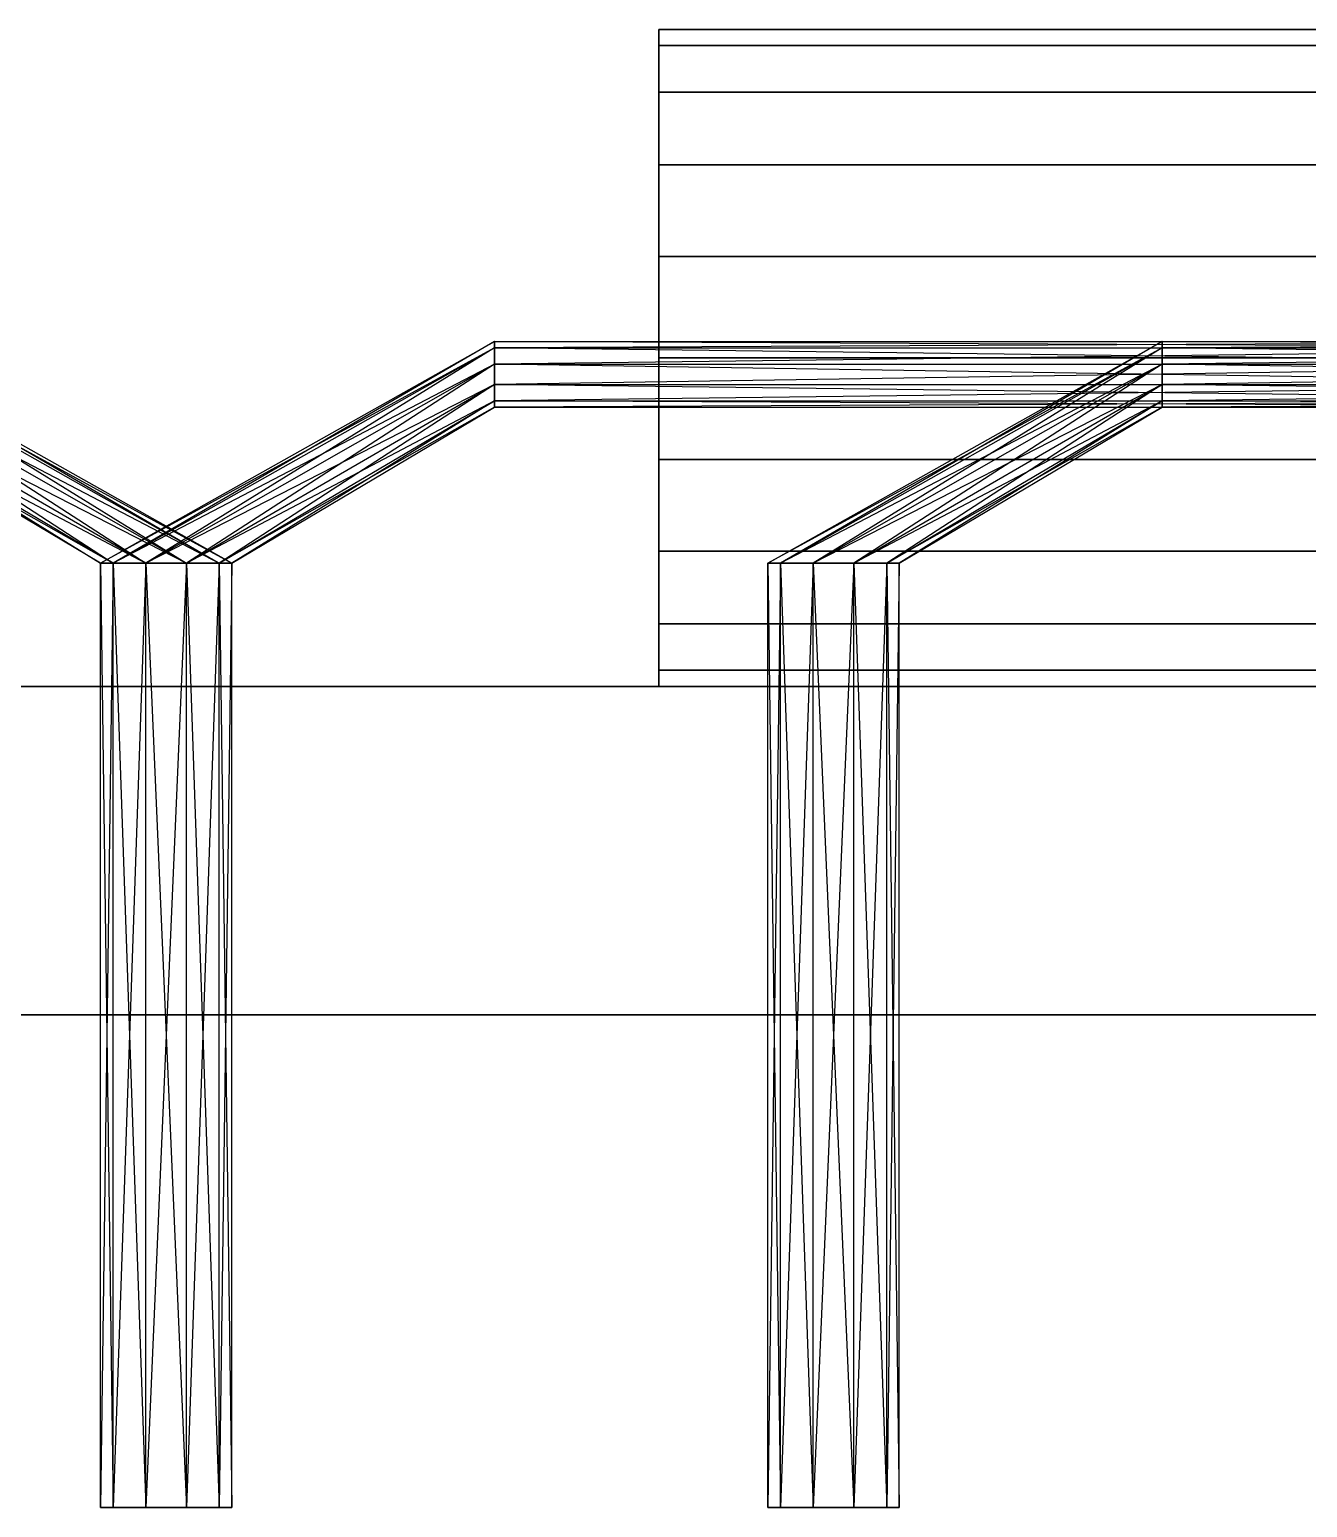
# Model space of a CAD drawing. Extents: x 0 to 4960, y -79 to 258.
# Drawn here: x 1743.6 to 1896.8, y -78.7 to 98.4 of the extents above; entities that cross this region are included whole.
import ezdxf

# ---------------------------------------------------------------- set-up
doc = ezdxf.new("R2010")
doc.units = 0
doc.layers.add('UB3D', color=1, linetype='CONTINUOUS')

msp = doc.modelspace()

# ---------------------------------------------------------------- linework, layer by layer
at = {"layer": 'UB3D', "color": 53}
for points in [[(2100.944882, 96.498268, -2192.166043), (2100.944882, 98.425177, -2180.00002), (1819.055118, 98.425177, -2180.00002), (1819.055118, 96.498268, -2192.166043)], [(2100.944882, 98.425177, -2180.00002), (2100.944882, 96.498268, -2167.833957), (1819.055118, 96.498268, -2167.833957), (1819.055118, 98.425177, -2180.00002)], [(1819.055118, 59.055118, -2180), (1819.055118, 96.498268, -2192.166043), (1819.055118, 98.425177, -2180.00002)], [(1819.055118, 59.055118, -2180), (1819.055118, 98.425177, -2180.00002), (1819.055118, 96.498268, -2167.833957)], [(2100.944882, 90.906161, -2203.141171), (2100.944882, 96.498268, -2192.166043), (1819.055118, 96.498268, -2192.166043), (1819.055118, 90.906161, -2203.141171)], [(2100.944882, 96.498268, -2167.833957), (2100.944882, 90.906161, -2156.858829), (1819.055118, 90.906161, -2156.858829), (1819.055118, 96.498268, -2167.833957)], [(1819.055118, 59.055118, -2180), (1819.055118, 90.906161, -2203.141171), (1819.055118, 96.498268, -2192.166043)], [(1819.055118, 59.055118, -2180), (1819.055118, 96.498268, -2167.833957), (1819.055118, 90.906161, -2156.858829)], [(2100.944882, 82.19625, -2211.851082), (2100.944882, 90.906161, -2203.141171), (1819.055118, 90.906161, -2203.141171), (1819.055118, 82.19625, -2211.851082)], [(2100.944882, 90.906161, -2156.858829), (2100.944882, 82.19625, -2148.148918), (1819.055118, 82.19625, -2148.148918), (1819.055118, 90.906161, -2156.858829)], [(1819.055118, 59.055118, -2180), (1819.055118, 82.19625, -2211.851082), (1819.055118, 90.906161, -2203.141171)], [(1819.055118, 59.055118, -2180), (1819.055118, 90.906161, -2156.858829), (1819.055118, 82.19625, -2148.148918)], [(2100.944882, 71.221122, -2217.44319), (2100.944882, 82.19625, -2211.851082), (1819.055118, 82.19625, -2211.851082), (1819.055118, 71.221122, -2217.44319)], [(2100.944882, 82.19625, -2148.148918), (2100.944882, 71.221122, -2142.55681), (1819.055118, 71.221122, -2142.55681), (1819.055118, 82.19625, -2148.148918)], [(1819.055118, 59.055118, -2180), (1819.055118, 71.221122, -2217.44319), (1819.055118, 82.19625, -2211.851082)], [(1819.055118, 59.055118, -2180), (1819.055118, 82.19625, -2148.148918), (1819.055118, 71.221122, -2142.55681)], [(2100.944882, 59.055098, -2219.370098), (2100.944882, 71.221122, -2217.44319), (1819.055118, 71.221122, -2217.44319), (1819.055118, 59.055098, -2219.370098)], [(2100.944882, 71.221122, -2142.55681), (2100.944882, 59.055098, -2140.629902), (1819.055118, 59.055098, -2140.629902), (1819.055118, 71.221122, -2142.55681)], [(1819.055118, 59.055118, -2180), (1819.055118, 59.055098, -2219.370098), (1819.055118, 71.221122, -2217.44319)], [(1819.055118, 59.055118, -2180), (1819.055118, 71.221122, -2142.55681), (1819.055118, 59.055098, -2140.629902)], [(1819.055118, 59.055118, -2180), (1819.055118, 19.685059, -2180.00002), (1819.055118, 21.611968, -2192.166043)], [(1819.055118, 59.055118, -2180), (1819.055118, 21.611968, -2192.166043), (1819.055118, 27.204075, -2203.141171)], [(1819.055118, 59.055118, -2180), (1819.055118, 27.204075, -2203.141171), (1819.055118, 35.913986, -2211.851082)], [(1819.055118, 59.055118, -2180), (1819.055118, 35.913986, -2211.851082), (1819.055118, 46.889114, -2217.44319)], [(1819.055118, 59.055118, -2180), (1819.055118, 46.889114, -2217.44319), (1819.055118, 59.055098, -2219.370098)], [(1819.055118, 59.055118, -2180), (1819.055118, 59.055098, -2140.629902), (1819.055118, 46.889114, -2142.55681)], [(1819.055118, 59.055118, -2180), (1819.055118, 46.889114, -2142.55681), (1819.055118, 35.913986, -2148.148918)], [(1819.055118, 59.055118, -2180), (1819.055118, 35.913986, -2148.148918), (1819.055118, 27.204075, -2156.858829)], [(1819.055118, 59.055118, -2180), (1819.055118, 27.204075, -2156.858829), (1819.055118, 21.611968, -2167.833957)], [(2100.944882, 46.889114, -2217.44319), (2100.944882, 59.055098, -2219.370098), (1819.055118, 59.055098, -2219.370098), (1819.055118, 46.889114, -2217.44319)], [(2100.944882, 59.055098, -2140.629902), (2100.944882, 46.889114, -2142.55681), (1819.055118, 46.889114, -2142.55681), (1819.055118, 59.055098, -2140.629902)], [(2100.944882, 35.913986, -2211.851082), (2100.944882, 46.889114, -2217.44319), (1819.055118, 46.889114, -2217.44319), (1819.055118, 35.913986, -2211.851082)], [(2100.944882, 46.889114, -2142.55681), (2100.944882, 35.913986, -2148.148918), (1819.055118, 35.913986, -2148.148918), (1819.055118, 46.889114, -2142.55681)], [(2100.944882, 27.204075, -2203.141171), (2100.944882, 35.913986, -2211.851082), (1819.055118, 35.913986, -2211.851082), (1819.055118, 27.204075, -2203.141171)], [(2100.944882, 35.913986, -2148.148918), (2100.944882, 27.204075, -2156.858829), (1819.055118, 27.204075, -2156.858829), (1819.055118, 35.913986, -2148.148918)], [(2100.944882, 21.611968, -2192.166043), (2100.944882, 27.204075, -2203.141171), (1819.055118, 27.204075, -2203.141171), (1819.055118, 21.611968, -2192.166043)], [(2100.944882, 27.204075, -2156.858829), (2100.944882, 21.611968, -2167.833957), (1819.055118, 21.611968, -2167.833957), (1819.055118, 27.204075, -2156.858829)], [(2100.944882, 19.685059, -2180.00002), (2100.944882, 21.611968, -2192.166043), (1819.055118, 21.611968, -2192.166043), (1819.055118, 19.685059, -2180.00002)], [(2100.944882, 21.611968, -2167.833957), (2100.944882, 19.685059, -2180.00002), (1819.055118, 19.685059, -2180.00002), (1819.055118, 21.611968, -2167.833957)]]:
    msp.add_3dface(points, dxfattribs=at)
at = {"layer": 'UB3D', "color": 254}
for points in [[(1720.629921, 60.275591, -3384.629921), (1767.874016, 34.452008, -3380), (1720.629921, 61.027598, -3380)], [(1767.874016, 34.452008, -3380), (1720.629921, 61.027598, -3380), (1766.370079, 34.452008, -3375.370079)], [(1720.629921, 61.027598, -3380), (1766.370079, 34.452008, -3375.370079), (1720.629921, 60.275591, -3375.370079)], [(1720.629921, 58.307047, -3387.488189), (1766.370079, 34.452008, -3384.629921), (1720.629921, 60.275591, -3384.629921)], [(1766.370079, 34.452008, -3384.629921), (1720.629921, 60.275591, -3384.629921), (1767.874016, 34.452008, -3380)], [(1766.370079, 34.452008, -3375.370079), (1720.629921, 60.275591, -3375.370079), (1762.433071, 34.452008, -3372.511811)], [(1720.629921, 60.275591, -3375.370079), (1762.433071, 34.452008, -3372.511811), (1720.629921, 58.307047, -3372.511811)], [(1799.370079, 60.275591, -2175.370079), (1752.125984, 34.452008, -2180), (1799.370079, 61.027598, -2180)], [(1752.125984, 34.452008, -2180), (1799.370079, 61.027598, -2180), (1753.629921, 34.452008, -2184.629921)], [(1753.629921, 34.452008, -2175.370079), (1799.370079, 60.275591, -2175.370079), (1752.125984, 34.452008, -2180)], [(1799.370079, 61.027598, -2180), (1753.629921, 34.452008, -2184.629921), (1799.370079, 60.275591, -2184.629921)], [(1799.370079, 58.307047, -2172.511811), (1753.629921, 34.452008, -2175.370079), (1799.370079, 60.275591, -2175.370079)], [(1753.629921, 34.452008, -2184.629921), (1799.370079, 60.275591, -2184.629921), (1757.566929, 34.452008, -2187.488189)], [(1799.370079, 60.275591, -2184.629921), (1757.566929, 34.452008, -2187.488189), (1799.370079, 58.307047, -2187.488189)], [(1799.370079, 60.275591, -2175.370079), (1956.850394, 60.275591, -2175.370079), (1799.370079, 61.027598, -2180)], [(1956.850394, 60.275591, -2175.370079), (1799.370079, 61.027598, -2180), (1956.850394, 61.027598, -2180)], [(1799.370079, 61.027598, -2180), (1956.850394, 61.027598, -2180), (1799.370079, 60.275591, -2184.629921)], [(1956.850394, 61.027598, -2180), (1799.370079, 60.275591, -2184.629921), (1956.850394, 60.275591, -2184.629921)], [(1799.370079, 58.307047, -2172.511811), (1956.850394, 58.307047, -2172.511811), (1799.370079, 60.275591, -2175.370079)], [(1956.850394, 58.307047, -2172.511811), (1799.370079, 60.275591, -2175.370079), (1956.850394, 60.275591, -2175.370079)], [(1799.370079, 60.275591, -2184.629921), (1956.850394, 60.275591, -2184.629921), (1799.370079, 58.307047, -2187.488189)], [(1956.850394, 60.275591, -2184.629921), (1799.370079, 58.307047, -2187.488189), (1956.850394, 58.307047, -2187.488189)], [(1879.370079, 60.275591, -3535.370079), (1832.125984, 34.452008, -3540), (1879.370079, 61.027598, -3540)], [(1832.125984, 34.452008, -3540), (1879.370079, 61.027598, -3540), (1833.629921, 34.452008, -3544.629921)], [(1833.629921, 34.452008, -3535.370079), (1879.370079, 60.275591, -3535.370079), (1832.125984, 34.452008, -3540)], [(1879.370079, 61.027598, -3540), (1833.629921, 34.452008, -3544.629921), (1879.370079, 60.275591, -3544.629921)], [(1879.370079, 58.307047, -3532.511811), (1833.629921, 34.452008, -3535.370079), (1879.370079, 60.275591, -3535.370079)], [(1833.629921, 34.452008, -3544.629921), (1879.370079, 60.275591, -3544.629921), (1837.566929, 34.452008, -3547.488189)], [(1879.370079, 60.275591, -3544.629921), (1837.566929, 34.452008, -3547.488189), (1879.370079, 58.307047, -3547.488189)], [(1879.370079, 60.275591, -3535.370079), (2036.850394, 60.275591, -3535.370079), (1879.370079, 61.027598, -3540)], [(2036.850394, 60.275591, -3535.370079), (1879.370079, 61.027598, -3540), (2036.850394, 61.027598, -3540)], [(1879.370079, 61.027598, -3540), (2036.850394, 61.027598, -3540), (1879.370079, 60.275591, -3544.629921)], [(2036.850394, 61.027598, -3540), (1879.370079, 60.275591, -3544.629921), (2036.850394, 60.275591, -3544.629921)], [(1879.370079, 58.307047, -3532.511811), (2036.850394, 58.307047, -3532.511811), (1879.370079, 60.275591, -3535.370079)], [(2036.850394, 58.307047, -3532.511811), (1879.370079, 60.275591, -3535.370079), (2036.850394, 60.275591, -3535.370079)], [(1879.370079, 60.275591, -3544.629921), (2036.850394, 60.275591, -3544.629921), (1879.370079, 58.307047, -3547.488189)], [(2036.850394, 60.275591, -3544.629921), (1879.370079, 58.307047, -3547.488189), (2036.850394, 58.307047, -3547.488189)], [(1720.629921, 55.873898, -3387.488189), (1762.433071, 34.452008, -3387.488189), (1720.629921, 58.307047, -3387.488189)], [(1762.433071, 34.452008, -3387.488189), (1720.629921, 58.307047, -3387.488189), (1766.370079, 34.452008, -3384.629921)], [(1762.433071, 34.452008, -3372.511811), (1720.629921, 58.307047, -3372.511811), (1757.566929, 34.452008, -3372.511811)], [(1720.629921, 58.307047, -3372.511811), (1757.566929, 34.452008, -3372.511811), (1720.629921, 55.873898, -3372.511811)], [(1757.566929, 34.452008, -2172.511811), (1799.370079, 58.307047, -2172.511811), (1753.629921, 34.452008, -2175.370079)], [(1799.370079, 55.873898, -2172.511811), (1757.566929, 34.452008, -2172.511811), (1799.370079, 58.307047, -2172.511811)], [(1757.566929, 34.452008, -2187.488189), (1799.370079, 58.307047, -2187.488189), (1762.433071, 34.452008, -2187.488189)], [(1799.370079, 58.307047, -2187.488189), (1762.433071, 34.452008, -2187.488189), (1799.370079, 55.873898, -2187.488189)], [(1799.370079, 55.873898, -2172.511811), (1956.850394, 55.873898, -2172.511811), (1799.370079, 58.307047, -2172.511811)], [(1956.850394, 55.873898, -2172.511811), (1799.370079, 58.307047, -2172.511811), (1956.850394, 58.307047, -2172.511811)], [(1799.370079, 58.307047, -2187.488189), (1956.850394, 58.307047, -2187.488189), (1799.370079, 55.873898, -2187.488189)], [(1956.850394, 58.307047, -2187.488189), (1799.370079, 55.873898, -2187.488189), (1956.850394, 55.873898, -2187.488189)], [(1837.566929, 34.452008, -3532.511811), (1879.370079, 58.307047, -3532.511811), (1833.629921, 34.452008, -3535.370079)], [(1879.370079, 55.873898, -3532.511811), (1837.566929, 34.452008, -3532.511811), (1879.370079, 58.307047, -3532.511811)], [(1837.566929, 34.452008, -3547.488189), (1879.370079, 58.307047, -3547.488189), (1842.433071, 34.452008, -3547.488189)], [(1879.370079, 58.307047, -3547.488189), (1842.433071, 34.452008, -3547.488189), (1879.370079, 55.873898, -3547.488189)], [(1879.370079, 55.873898, -3532.511811), (2036.850394, 55.873898, -3532.511811), (1879.370079, 58.307047, -3532.511811)], [(2036.850394, 55.873898, -3532.511811), (1879.370079, 58.307047, -3532.511811), (2036.850394, 58.307047, -3532.511811)], [(1879.370079, 58.307047, -3547.488189), (2036.850394, 58.307047, -3547.488189), (1879.370079, 55.873898, -3547.488189)], [(2036.850394, 58.307047, -3547.488189), (1879.370079, 55.873898, -3547.488189), (2036.850394, 55.873898, -3547.488189)], [(1720.629921, 53.905315, -3384.629921), (1757.566929, 34.452008, -3387.488189), (1720.629921, 55.873898, -3387.488189)], [(1757.566929, 34.452008, -3387.488189), (1720.629921, 55.873898, -3387.488189), (1762.433071, 34.452008, -3387.488189)], [(1757.566929, 34.452008, -3372.511811), (1720.629921, 55.873898, -3372.511811), (1753.629921, 34.452008, -3375.370079)], [(1720.629921, 55.873898, -3372.511811), (1753.629921, 34.452008, -3375.370079), (1720.629921, 53.905315, -3375.370079)], [(1762.433071, 34.452008, -2172.511811), (1799.370079, 55.873898, -2172.511811), (1757.566929, 34.452008, -2172.511811)], [(1799.370079, 53.905315, -2175.370079), (1762.433071, 34.452008, -2172.511811), (1799.370079, 55.873898, -2172.511811)], [(1762.433071, 34.452008, -2187.488189), (1799.370079, 55.873898, -2187.488189), (1766.370079, 34.452008, -2184.629921)], [(1799.370079, 55.873898, -2187.488189), (1766.370079, 34.452008, -2184.629921), (1799.370079, 53.905315, -2184.629921)], [(1799.370079, 53.905315, -2175.370079), (1956.850394, 53.905315, -2175.370079), (1799.370079, 55.873898, -2172.511811)], [(1956.850394, 53.905315, -2175.370079), (1799.370079, 55.873898, -2172.511811), (1956.850394, 55.873898, -2172.511811)], [(1799.370079, 55.873898, -2187.488189), (1956.850394, 55.873898, -2187.488189), (1799.370079, 53.905315, -2184.629921)], [(1956.850394, 55.873898, -2187.488189), (1799.370079, 53.905315, -2184.629921), (1956.850394, 53.905315, -2184.629921)], [(1842.433071, 34.452008, -3532.511811), (1879.370079, 55.873898, -3532.511811), (1837.566929, 34.452008, -3532.511811)], [(1879.370079, 53.905315, -3535.370079), (1842.433071, 34.452008, -3532.511811), (1879.370079, 55.873898, -3532.511811)], [(1842.433071, 34.452008, -3547.488189), (1879.370079, 55.873898, -3547.488189), (1846.370079, 34.452008, -3544.629921)], [(1879.370079, 55.873898, -3547.488189), (1846.370079, 34.452008, -3544.629921), (1879.370079, 53.905315, -3544.629921)], [(1879.370079, 53.905315, -3535.370079), (2036.850394, 53.905315, -3535.370079), (1879.370079, 55.873898, -3532.511811)], [(2036.850394, 53.905315, -3535.370079), (1879.370079, 55.873898, -3532.511811), (2036.850394, 55.873898, -3532.511811)], [(1879.370079, 55.873898, -3547.488189), (2036.850394, 55.873898, -3547.488189), (1879.370079, 53.905315, -3544.629921)], [(2036.850394, 55.873898, -3547.488189), (1879.370079, 53.905315, -3544.629921), (2036.850394, 53.905315, -3544.629921)], [(1720.629921, 53.153346, -3380), (1753.629921, 34.452008, -3380), (1720.629921, 53.905315, -3384.629921)], [(1753.629921, 34.452008, -3380), (1720.629921, 53.905315, -3384.629921), (1757.566929, 34.452008, -3387.488189)], [(1753.629921, 34.452008, -3375.370079), (1720.629921, 53.905315, -3375.370079), (1752.125984, 34.452008, -3380)], [(1720.629921, 53.905315, -3375.370079), (1752.125984, 34.452008, -3380), (1720.629921, 53.153346, -3380)], [(1752.125984, 34.452008, -3380), (1720.629921, 53.153346, -3380), (1753.629921, 34.452008, -3380)], [(1766.370079, 34.452008, -2180), (1799.370079, 53.905315, -2175.370079), (1762.433071, 34.452008, -2172.511811)], [(1799.370079, 53.153346, -2180), (1766.370079, 34.452008, -2180), (1799.370079, 53.905315, -2175.370079)], [(1766.370079, 34.452008, -2184.629921), (1799.370079, 53.905315, -2184.629921), (1767.874016, 34.452008, -2180)], [(1767.874016, 34.452008, -2180), (1799.370079, 53.153346, -2180), (1766.370079, 34.452008, -2180)], [(1799.370079, 53.905315, -2184.629921), (1767.874016, 34.452008, -2180), (1799.370079, 53.153346, -2180)], [(1799.370079, 53.153346, -2180), (1956.850394, 53.153346, -2180), (1799.370079, 53.905315, -2175.370079)], [(1956.850394, 53.153346, -2180), (1799.370079, 53.905315, -2175.370079), (1956.850394, 53.905315, -2175.370079)], [(1799.370079, 53.905315, -2184.629921), (1956.850394, 53.905315, -2184.629921), (1799.370079, 53.153346, -2180)], [(1956.850394, 53.905315, -2184.629921), (1799.370079, 53.153346, -2180), (1956.850394, 53.153346, -2180)], [(1846.370079, 34.452008, -3540), (1879.370079, 53.905315, -3535.370079), (1842.433071, 34.452008, -3532.511811)], [(1879.370079, 53.153346, -3540), (1846.370079, 34.452008, -3540), (1879.370079, 53.905315, -3535.370079)], [(1846.370079, 34.452008, -3544.629921), (1879.370079, 53.905315, -3544.629921), (1847.874016, 34.452008, -3540)], [(1847.874016, 34.452008, -3540), (1879.370079, 53.153346, -3540), (1846.370079, 34.452008, -3540)], [(1879.370079, 53.905315, -3544.629921), (1847.874016, 34.452008, -3540), (1879.370079, 53.153346, -3540)], [(1879.370079, 53.153346, -3540), (2036.850394, 53.153346, -3540), (1879.370079, 53.905315, -3535.370079)], [(2036.850394, 53.153346, -3540), (1879.370079, 53.905315, -3535.370079), (2036.850394, 53.905315, -3535.370079)], [(1879.370079, 53.905315, -3544.629921), (2036.850394, 53.905315, -3544.629921), (1879.370079, 53.153346, -3540)], [(2036.850394, 53.905315, -3544.629921), (1879.370079, 53.153346, -3540), (2036.850394, 53.153346, -3540)], [(1753.629921, -78.740157, -2175.370079), (1753.629921, 34.452008, -2175.370079), (1752.125984, -78.740157, -2180)], [(1753.629921, 34.452008, -2175.370079), (1752.125984, -78.740157, -2180), (1752.125984, 34.452008, -2180)], [(1752.125984, -78.740157, -2180), (1752.125984, 34.452008, -2180), (1753.629921, -78.740157, -2184.629921)], [(1752.125984, 34.452008, -2180), (1753.629921, -78.740157, -2184.629921), (1753.629921, 34.452008, -2184.629921)], [(1752.125984, -78.740157, -3380), (1752.125984, 34.452008, -3380), (1753.629921, -78.740157, -3384.629921)], [(1752.125984, 34.452008, -3380), (1753.629921, -78.740157, -3384.629921), (1753.629921, 34.452008, -3380)], [(1753.629921, -78.740157, -3375.370079), (1753.629921, 34.452008, -3375.370079), (1752.125984, -78.740157, -3380)], [(1753.629921, 34.452008, -3375.370079), (1752.125984, -78.740157, -3380), (1752.125984, 34.452008, -3380)], [(1757.566929, -78.740157, -2172.511811), (1757.566929, 34.452008, -2172.511811), (1753.629921, -78.740157, -2175.370079)], [(1757.566929, 34.452008, -2172.511811), (1753.629921, -78.740157, -2175.370079), (1753.629921, 34.452008, -2175.370079)], [(1753.629921, -78.740157, -2184.629921), (1753.629921, 34.452008, -2184.629921), (1757.566929, -78.740157, -2187.488189)], [(1753.629921, 34.452008, -2184.629921), (1757.566929, -78.740157, -2187.488189), (1757.566929, 34.452008, -2187.488189)], [(1753.629921, -78.740157, -3384.629921), (1753.629921, 34.452008, -3380), (1757.566929, -78.740157, -3387.488189)], [(1753.629921, 34.452008, -3380), (1757.566929, -78.740157, -3387.488189), (1757.566929, 34.452008, -3387.488189)], [(1757.566929, -78.740157, -3372.511811), (1757.566929, 34.452008, -3372.511811), (1753.629921, -78.740157, -3375.370079)], [(1757.566929, 34.452008, -3372.511811), (1753.629921, -78.740157, -3375.370079), (1753.629921, 34.452008, -3375.370079)], [(1762.433071, -78.740157, -2172.511811), (1762.433071, 34.452008, -2172.511811), (1757.566929, -78.740157, -2172.511811)], [(1762.433071, 34.452008, -2172.511811), (1757.566929, -78.740157, -2172.511811), (1757.566929, 34.452008, -2172.511811)], [(1757.566929, -78.740157, -2187.488189), (1757.566929, 34.452008, -2187.488189), (1762.433071, -78.740157, -2187.488189)], [(1757.566929, 34.452008, -2187.488189), (1762.433071, -78.740157, -2187.488189), (1762.433071, 34.452008, -2187.488189)], [(1757.566929, -78.740157, -3387.488189), (1757.566929, 34.452008, -3387.488189), (1762.433071, -78.740157, -3387.488189)], [(1757.566929, 34.452008, -3387.488189), (1762.433071, -78.740157, -3387.488189), (1762.433071, 34.452008, -3387.488189)], [(1762.433071, -78.740157, -3372.511811), (1762.433071, 34.452008, -3372.511811), (1757.566929, -78.740157, -3372.511811)], [(1762.433071, 34.452008, -3372.511811), (1757.566929, -78.740157, -3372.511811), (1757.566929, 34.452008, -3372.511811)], [(1766.370079, -78.740157, -2175.370079), (1766.370079, 34.452008, -2180), (1762.433071, -78.740157, -2172.511811)], [(1766.370079, 34.452008, -2180), (1762.433071, -78.740157, -2172.511811), (1762.433071, 34.452008, -2172.511811)], [(1762.433071, -78.740157, -2187.488189), (1762.433071, 34.452008, -2187.488189), (1766.370079, -78.740157, -2184.629921)], [(1762.433071, 34.452008, -2187.488189), (1766.370079, -78.740157, -2184.629921), (1766.370079, 34.452008, -2184.629921)], [(1762.433071, -78.740157, -3387.488189), (1762.433071, 34.452008, -3387.488189), (1766.370079, -78.740157, -3384.629921)], [(1762.433071, 34.452008, -3387.488189), (1766.370079, -78.740157, -3384.629921), (1766.370079, 34.452008, -3384.629921)], [(1766.370079, -78.740157, -3375.370079), (1766.370079, 34.452008, -3375.370079), (1762.433071, -78.740157, -3372.511811)], [(1766.370079, 34.452008, -3375.370079), (1762.433071, -78.740157, -3372.511811), (1762.433071, 34.452008, -3372.511811)], [(1767.874016, -78.740157, -2180), (1767.874016, 34.452008, -2180), (1766.370079, -78.740157, -2175.370079)], [(1767.874016, 34.452008, -2180), (1766.370079, -78.740157, -2175.370079), (1766.370079, 34.452008, -2180)], [(1766.370079, -78.740157, -2184.629921), (1766.370079, 34.452008, -2184.629921), (1767.874016, -78.740157, -2180)], [(1766.370079, 34.452008, -2184.629921), (1767.874016, -78.740157, -2180), (1767.874016, 34.452008, -2180)], [(1766.370079, -78.740157, -3384.629921), (1766.370079, 34.452008, -3384.629921), (1767.874016, -78.740157, -3380)], [(1766.370079, 34.452008, -3384.629921), (1767.874016, -78.740157, -3380), (1767.874016, 34.452008, -3380)], [(1767.874016, -78.740157, -3380), (1767.874016, 34.452008, -3380), (1766.370079, -78.740157, -3375.370079)], [(1767.874016, 34.452008, -3380), (1766.370079, -78.740157, -3375.370079), (1766.370079, 34.452008, -3375.370079)], [(1833.629921, -78.740157, -3535.370079), (1833.629921, 34.452008, -3535.370079), (1832.125984, -78.740157, -3540)], [(1833.629921, 34.452008, -3535.370079), (1832.125984, -78.740157, -3540), (1832.125984, 34.452008, -3540)], [(1832.125984, -78.740157, -3540), (1832.125984, 34.452008, -3540), (1833.629921, -78.740157, -3544.629921)], [(1832.125984, 34.452008, -3540), (1833.629921, -78.740157, -3544.629921), (1833.629921, 34.452008, -3544.629921)], [(1837.566929, -78.740157, -3532.511811), (1837.566929, 34.452008, -3532.511811), (1833.629921, -78.740157, -3535.370079)], [(1837.566929, 34.452008, -3532.511811), (1833.629921, -78.740157, -3535.370079), (1833.629921, 34.452008, -3535.370079)], [(1833.629921, -78.740157, -3544.629921), (1833.629921, 34.452008, -3544.629921), (1837.566929, -78.740157, -3547.488189)], [(1833.629921, 34.452008, -3544.629921), (1837.566929, -78.740157, -3547.488189), (1837.566929, 34.452008, -3547.488189)], [(1842.433071, -78.740157, -3532.511811), (1842.433071, 34.452008, -3532.511811), (1837.566929, -78.740157, -3532.511811)], [(1842.433071, 34.452008, -3532.511811), (1837.566929, -78.740157, -3532.511811), (1837.566929, 34.452008, -3532.511811)], [(1837.566929, -78.740157, -3547.488189), (1837.566929, 34.452008, -3547.488189), (1842.433071, -78.740157, -3547.488189)], [(1837.566929, 34.452008, -3547.488189), (1842.433071, -78.740157, -3547.488189), (1842.433071, 34.452008, -3547.488189)], [(1846.370079, -78.740157, -3535.370079), (1846.370079, 34.452008, -3540), (1842.433071, -78.740157, -3532.511811)], [(1846.370079, 34.452008, -3540), (1842.433071, -78.740157, -3532.511811), (1842.433071, 34.452008, -3532.511811)], [(1842.433071, -78.740157, -3547.488189), (1842.433071, 34.452008, -3547.488189), (1846.370079, -78.740157, -3544.629921)], [(1842.433071, 34.452008, -3547.488189), (1846.370079, -78.740157, -3544.629921), (1846.370079, 34.452008, -3544.629921)], [(1847.874016, -78.740157, -3540), (1847.874016, 34.452008, -3540), (1846.370079, -78.740157, -3535.370079)], [(1847.874016, 34.452008, -3540), (1846.370079, -78.740157, -3535.370079), (1846.370079, 34.452008, -3540)], [(1846.370079, -78.740157, -3544.629921), (1846.370079, 34.452008, -3544.629921), (1847.874016, -78.740157, -3540)], [(1846.370079, 34.452008, -3544.629921), (1847.874016, -78.740157, -3540), (1847.874016, 34.452008, -3540)], [(1760, -78.740157, -2180), (1753.629921, -78.740157, -2175.370079), (1752.125984, -78.740157, -2180)], [(1760, -78.740157, -2180), (1752.125984, -78.740157, -2180), (1753.629921, -78.740157, -2184.629921)], [(1760, -78.740157, -3380), (1752.125984, -78.740157, -3380), (1753.629921, -78.740157, -3384.629921)], [(1760, -78.740157, -3380), (1753.629921, -78.740157, -3375.370079), (1752.125984, -78.740157, -3380)], [(1760, -78.740157, -2180), (1757.566929, -78.740157, -2172.511811), (1753.629921, -78.740157, -2175.370079)], [(1760, -78.740157, -2180), (1753.629921, -78.740157, -2184.629921), (1757.566929, -78.740157, -2187.488189)], [(1760, -78.740157, -3380), (1753.629921, -78.740157, -3384.629921), (1757.566929, -78.740157, -3387.488189)], [(1760, -78.740157, -3380), (1757.566929, -78.740157, -3372.511811), (1753.629921, -78.740157, -3375.370079)], [(1760, -78.740157, -2180), (1762.433071, -78.740157, -2172.511811), (1757.566929, -78.740157, -2172.511811)], [(1760, -78.740157, -2180), (1757.566929, -78.740157, -2187.488189), (1762.433071, -78.740157, -2187.488189)], [(1760, -78.740157, -3380), (1757.566929, -78.740157, -3387.488189), (1762.433071, -78.740157, -3387.488189)], [(1760, -78.740157, -3380), (1762.433071, -78.740157, -3372.511811), (1757.566929, -78.740157, -3372.511811)], [(1760, -78.740157, -2180), (1767.874016, -78.740157, -2180), (1766.370079, -78.740157, -2175.370079)], [(1760, -78.740157, -2180), (1766.370079, -78.740157, -2175.370079), (1762.433071, -78.740157, -2172.511811)], [(1760, -78.740157, -2180), (1762.433071, -78.740157, -2187.488189), (1766.370079, -78.740157, -2184.629921)], [(1760, -78.740157, -2180), (1766.370079, -78.740157, -2184.629921), (1767.874016, -78.740157, -2180)], [(1760, -78.740157, -3380), (1762.433071, -78.740157, -3387.488189), (1766.370079, -78.740157, -3384.629921)], [(1760, -78.740157, -3380), (1766.370079, -78.740157, -3384.629921), (1767.874016, -78.740157, -3380)], [(1760, -78.740157, -3380), (1767.874016, -78.740157, -3380), (1766.370079, -78.740157, -3375.370079)], [(1760, -78.740157, -3380), (1766.370079, -78.740157, -3375.370079), (1762.433071, -78.740157, -3372.511811)], [(1840, -78.740157, -3540), (1833.629921, -78.740157, -3535.370079), (1832.125984, -78.740157, -3540)], [(1840, -78.740157, -3540), (1832.125984, -78.740157, -3540), (1833.629921, -78.740157, -3544.629921)], [(1840, -78.740157, -3540), (1837.566929, -78.740157, -3532.511811), (1833.629921, -78.740157, -3535.370079)], [(1840, -78.740157, -3540), (1833.629921, -78.740157, -3544.629921), (1837.566929, -78.740157, -3547.488189)], [(1840, -78.740157, -3540), (1842.433071, -78.740157, -3532.511811), (1837.566929, -78.740157, -3532.511811)], [(1840, -78.740157, -3540), (1837.566929, -78.740157, -3547.488189), (1842.433071, -78.740157, -3547.488189)], [(1840, -78.740157, -3540), (1847.874016, -78.740157, -3540), (1846.370079, -78.740157, -3535.370079)], [(1840, -78.740157, -3540), (1846.370079, -78.740157, -3535.370079), (1842.433071, -78.740157, -3532.511811)], [(1840, -78.740157, -3540), (1842.433071, -78.740157, -3547.488189), (1846.370079, -78.740157, -3544.629921)], [(1840, -78.740157, -3540), (1846.370079, -78.740157, -3544.629921), (1847.874016, -78.740157, -3540)]]:
    msp.add_3dface(points, dxfattribs=at)
at = {"layer": 'UB3D', "color": 94}
for points in [[(0, 19.685039, -3870), (4960.050236, 19.685039, -3870), (4960.050236, -19.685039, -3870), (0, -19.685039, -3870)], [(4960.050236, 19.685039, -719.999961), (0, 19.685039, -719.999961), (0, -19.685039, -719.999961), (4960.050236, -19.685039, -719.999961)], [(0, 19.685039, -719.999961), (0, 19.685039, -3870), (4960.050236, 19.685039, -3870)], [(0, 19.685039, -719.999961), (4960.050236, 19.685039, -3870), (4960.050236, 19.685039, -719.999961)], [(0, 19.685039, -719.999961), (4960.050236, 19.685039, -719.999961), (0, 19.685039, -719.999961)], [(0, -19.685039, -719.999961), (4960.050236, -19.685039, -719.999961), (4960.050236, -19.685039, -3870)], [(0, -19.685039, -719.999961), (4960.050236, -19.685039, -3870), (0, -19.685039, -3870)]]:
    msp.add_3dface(points, dxfattribs=at)

doc.saveas('drawing.dxf')
